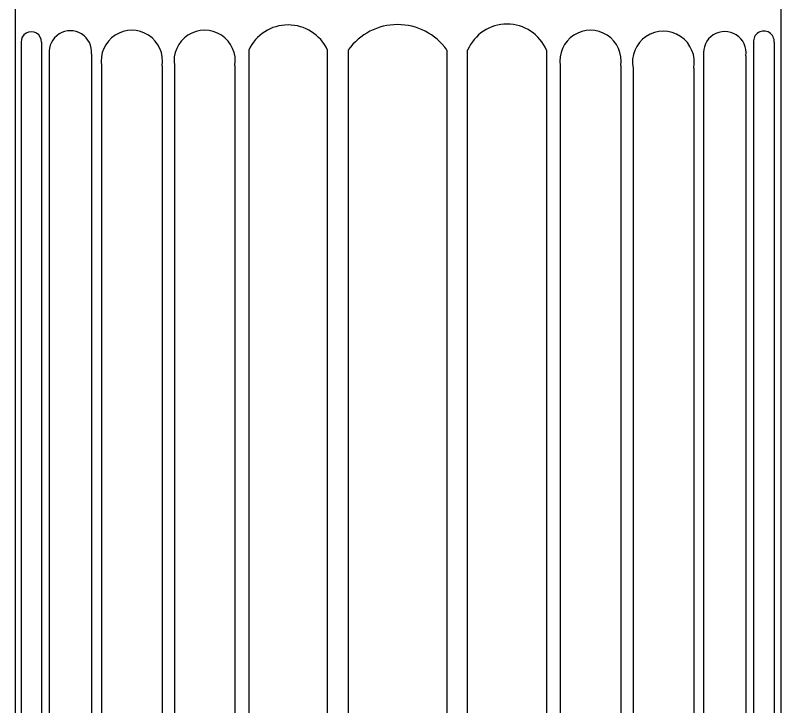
# Model space of a CAD drawing. Header units: millimetres. Extents: x 6183 to 10918, y 11927 to 15054.
# Drawn here: x 6661.5 to 7011.5, y 14271.9 to 14588.4 of the extents above; entities that cross this region are included whole.
import ezdxf

# ---------------------------------------------------------------- set-up
doc = ezdxf.new("R2010")
doc.units = ezdxf.units.MM

# ---------------------------------------------------------------- blocks, each defined once
blk = doc.blocks.new('1')
at = {"color": 3}
for p, q in [((8522.63, 14593.18), (8522.63, 12310.36)), ((8872.64, 14593.18), (8872.64, 12310.36))]:
    blk.add_line(p, q, dxfattribs=at)
at = {"color": 253}
for p, q in [((8525.26, 14576.01), (8525.26, 12331.35)), ((8534.66, 14576.01), (8534.66, 12331.35)), ((8860.25, 14576.01), (8860.25, 12331.35)), ((8869.66, 14576.01), (8869.66, 12331.35)), ((8629.37, 14572.49), (8629.37, 12334.87)), ((8665.41, 12334.87), (8665.41, 14572.49)), ((8674.92, 14572.49), (8674.92, 12334.87)), ((8719.99, 14572.49), (8719.99, 12334.87)), ((8729.5, 12334.87), (8729.5, 14572.49)), ((8765.55, 14572.49), (8765.55, 12334.87)), ((8538.16, 14570.67), (8538.16, 12336.69)), ((8557.5, 14570.67), (8557.5, 12336.69)), ((8837.41, 14569.87), (8837.41, 12337.49)), ((8856.75, 14569.87), (8856.75, 12337.49)), ((8562.05, 14565.23), (8562.05, 12342.13)), ((8589.8, 14565.23), (8589.8, 12342.13)), ((8595.4, 14565.33), (8595.4, 12342.03)), ((8623.07, 14565.33), (8623.07, 12342.03)), ((8771.85, 14565.35), (8771.85, 12342.01)), ((8799.51, 14565.35), (8799.51, 12342.01)), ((8805.11, 14564.15), (8805.11, 12343.21)), ((8832.86, 14564.15), (8832.86, 12343.21))]:
    blk.add_line(p, q, dxfattribs=at)
for centre, radius, start, end in [((8647.39, 14564.08), 19.89, 25.0165, 154.9835), ((8697.46, 14556.46), 27.66, 35.4312, 144.5688), ((8747.52, 14564.68), 19.64, 23.4282, 156.5718), ((8529.96, 14576.14), 4.7, 358.3559, 181.6441), ((8547.83, 14571.58), 9.71, 354.6277, 185.3723), ((8575.92, 14567.47), 14.06, 350.8121, 189.1879), ((8609.23, 14567.52), 14, 350.9804, 189.0196), ((8785.68, 14567.54), 14, 351.0325, 188.9675), ((8818.99, 14566.93), 14.15, 348.6476, 191.3524), ((8847.08, 14571.18), 9.76, 352.2715, 187.7285), ((8864.95, 14576.46), 4.72, 354.4634, 185.5366)]:
    blk.add_arc(centre, radius, start, end, dxfattribs=at)

msp = doc.modelspace()

# ---------------------------------------------------------------- block references
msp.add_blockref('1', (-1861.11, 0))

doc.saveas('drawing.dxf')
